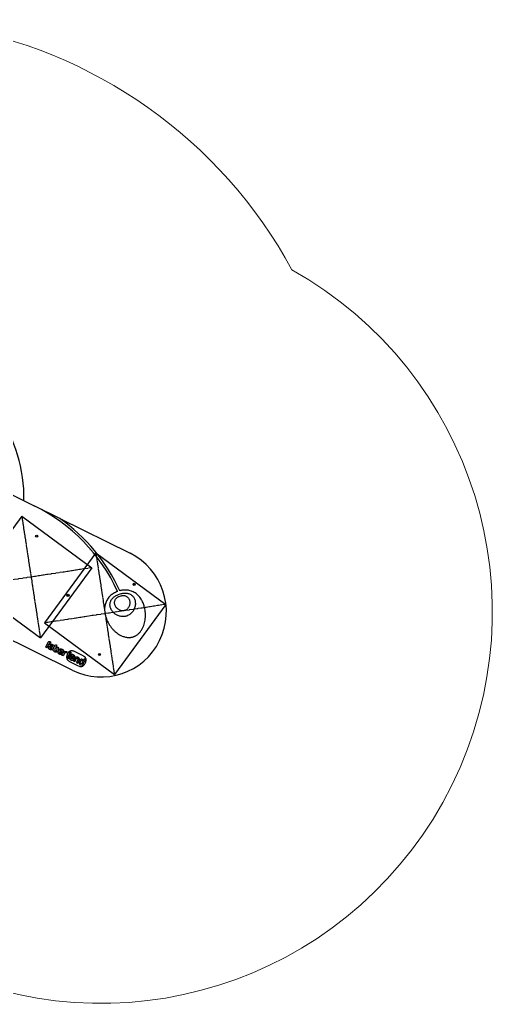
# Model space of a CAD drawing. Header units: millimetres. Extents: x -280 to 300, y -186 to 266.
# Drawn here: x 82.3 to 299.9, y -186.5 to 265.7 of the extents above; entities that cross this region are included whole.
import ezdxf

# ---------------------------------------------------------------- set-up
doc = ezdxf.new("R2010")
doc.units = ezdxf.units.MM
doc.header["$PDSIZE"] = -1
doc.linetypes.add('SLD-Center', pattern=[1.905, 1.524, -0.127, 0.127, -0.127])
doc.linetypes.add('SLD-Solid', pattern=[0])

msp = doc.modelspace()

# ---------------------------------------------------------------- linework, layer by layer
at = {"color": 7, "linetype": 'SLD-Solid', "lineweight": 25}
for p, q in [((61.44, 55.88), (89.29, 42.12)), ((100.81, 36.43), (89.29, 42.12)), ((100.81, 36.43), (133.16, 20.43)), ((106.58, -33.36), (34.86, 2.09)), ((127.44, 2.89), (127.32, 2.85)), ((127.88, 1.51), (128.64, 1.76)), ((128.18, 0.61), (128.94, 0.86)), ((135.06, -17.83), (135.06, -17.83)), ((94.34, -22.81), (95.48, -20.52)), ((95.74, -21.41), (94.91, -23.09)), ((95.83, -21.45), (95.74, -21.41)), ((96.02, -20.85), (95.95, -21)), ((95.95, -21), (96.3, -21.18)), ((96.3, -21.18), (96.24, -21.3)), ((96.83, -21.98), (96.27, -21.7)), ((96.46, -20.86), (96.31, -20.78)), ((96.69, -20.4), (96.46, -20.86)), ((97.95, -23.39), (98.9, -21.47)), ((98.9, -21.47), (99.18, -21.61)), ((99.32, -22.03), (98.99, -22.7)), ((94.91, -23.09), (94.34, -22.81)), ((96.9, -22.82), (96.69, -22.76)), ((97.18, -23.08), (97.28, -22.87)), ((98.09, -22.61), (97.71, -23.37)), ((100.05, -24.91), (100.43, -24.14)), ((100.96, -24.44), (100.86, -24.65)), ((101.23, -24.7), (101.45, -24.75)), ((101.31, -25.54), (101.87, -25.81)), ((101.81, -26.5), (102.35, -25.42)), ((102.4, -26.79), (101.81, -26.5)), ((102.96, -25.64), (102.4, -26.79)), ((103.87, -25.49), (103.68, -25.39)), ((104.16, -24.89), (103.87, -25.49)), ((104.08, -24.85), (104.16, -24.89)), ((104.39, -25.85), (104.22, -26.18)), ((105.66, -24.94), (104.29, -27.71)), ((104.85, -27.98), (106.06, -25.52)), ((105.9, -26.48), (106.46, -26.76)), ((111.54, -26.74), (107.56, -24.78)), ((104.29, -27.71), (104.85, -27.98)), ((105.3, -29.35), (108.96, -31.16)), ((106.32, -27.55), (106.54, -27.6)), ((106.91, -27.65), (106.81, -27.86)), ((107.18, -29.12), (107.73, -29.4)), ((107.34, -28.15), (107.72, -27.39)), ((107.73, -29.4), (108.43, -27.99)), ((109.17, -28.36), (108.59, -29.55)), ((108.69, -29.88), (109.03, -30.05)), ((109.03, -30.05), (109.64, -28.8)), ((112.11, -28.11), (111.65, -29.04)), ((111.73, -30.25), (112.5, -28.71)), ((112.39, -28.25), (112.11, -28.11)), ((112.45, -30.24), (112.62, -29.92))]:
    msp.add_line(p, q, dxfattribs=at)
at = {"color": 7, "linetype": 'SLD-Solid'}
for p, q in [((83.32, 37.45), (59.64, 5.21)), ((83.32, 37.45), (115.56, 13.77)), ((117.39, 20.61), (93.71, -11.63)), ((117.39, 20.61), (149.62, -3.07)), ((115.56, 13.77), (91.88, -18.47)), ((59.64, 5.21), (91.88, -18.47)), ((149.62, -3.07), (125.94, -35.31)), ((93.71, -11.63), (125.94, -35.31))]:
    msp.add_line(p, q, dxfattribs=at)
at = {"color": 7, "linetype": 'SLD-Center'}
for p, q in [((83.32, 37.45), (91.88, -18.47)), ((117.39, 20.61), (125.94, -35.31)), ((115.56, 13.77), (59.64, 5.21)), ((149.62, -3.07), (93.71, -11.63))]:
    msp.add_line(p, q, dxfattribs=at)
at = {"color": 7, "linetype": 'SLD-Solid', "lineweight": 25}
for centre, radius in [((90.19, 28.28), 0.5), ((90.19, 28.28), 0.1), ((135.02, 6.13), 0.5), ((135.02, 6.13), 0.1), ((104.63, 1.07), 0.5), ((104.63, 1.07), 0.1), ((119.07, -26.14), 0.5), ((119.07, -26.14), 0.1)]:
    msp.add_circle(centre, radius, dxfattribs=at)
at = {"color": 7, "linetype": 'SLD-Solid', "lineweight": 18}
for centre, radius, start, end in [((14.33, 45.7), 220, 28.4994, 133.4199), ((119.87, -6.46), 180, 246.5928, 60.8072)]:
    msp.add_arc(centre, radius, start, end, dxfattribs=at)
at = {"color": 7, "linetype": 'SLD-Solid', "lineweight": 25}
for centre, radius, start, end in [((14.33, 45.7), 70, 359.0769, 137.5392), ((52.98, -31.36), 81.96, 24.702, 63.7), ((52.98, -31.36), 82.96, 24.6143, 54.7947), ((119.87, -6.46), 30, 243.7, 63.7), ((119.87, -6.46), 27, 246.1662, 248.5105)]:
    msp.add_arc(centre, radius, start, end, dxfattribs=at)
for points, knots in [([(102.35, 35.49), (102.35, 35.49), (102.11, 35.65), (101.66, 35.92), (101.15, 36.22), (100.89, 36.38), (100.83, 36.41), (100.81, 36.42), (100.81, 36.43), (100.81, 36.43), (100.81, 36.43)], [0, 0, 0, 0, 0.00101, 0.476751, 0.865215, 0.962709, 0.987298, 0.993855, 0.997261, 1, 1, 1, 1]), ([(127.32, 2.85), (127, 2.72), (126.37, 2.47), (125.5, 1.98), (124.72, 1.44), (124.02, 0.85), (123.37, 0.17), (122.8, -0.6), (122.31, -1.45), (121.92, -2.35), (121.65, -3.29), (121.48, -4.25), (121.43, -5.07), (121.44, -5.92), (121.52, -6.8), (121.69, -7.71), (121.88, -8.5), (122.02, -8.93), (122.09, -9.15)], [0, 0, 0, 0, 0.069895, 0.139774, 0.202278, 0.264932, 0.327399, 0.394023, 0.460887, 0.527507, 0.593932, 0.660586, 0.727065, 0.762836, 0.834749, 0.906682, 0.95334, 1, 1, 1, 1]), ([(124.15, -4.65), (124.09, -4.44), (123.97, -4.02), (123.9, -3.37), (123.92, -2.76), (124.03, -2.16), (124.23, -1.6), (124.51, -1.06), (124.87, -0.54), (125.32, -0.05), (125.86, 0.42), (126.48, 0.84), (127.15, 1.21), (127.63, 1.41), (127.88, 1.51)], [0, 0, 0, 0, 0.084236, 0.163743, 0.240007, 0.314444, 0.388335, 0.462762, 0.538587, 0.624353, 0.713147, 0.805289, 0.90091, 1, 1, 1, 1]), ([(126.18, -3.29), (126.12, -3.09), (126.02, -2.72), (125.99, -2.16), (126.06, -1.63), (126.23, -1.14), (126.48, -0.69), (126.81, -0.29), (127.21, 0.06), (127.67, 0.37), (128.01, 0.53), (128.18, 0.61)], [0, 0, 0, 0, 0.1229872, 0.2368204, 0.3448462, 0.4501834, 0.5554892, 0.6608814, 0.7695921, 0.8824794, 1, 1, 1, 1]), ([(127.27, 2.96), (127.26, 2.97), (127.25, 2.97), (127.23, 2.98), (127.23, 2.98)], [0, 0, 0, 0, 0.982539, 1, 1, 1, 1]), ([(127.32, 2.85), (127.31, 2.85), (127.31, 2.86), (127.31, 2.88), (127.3, 2.9), (127.29, 2.93), (127.28, 2.96), (127.27, 2.98), (127.26, 2.99)], [0, 0, 0, 0, 0.198606, 0.430997, 0.560466, 0.69846, 0.844967, 1, 1, 1, 1]), ([(127.44, 2.89), (127.44, 2.89), (127.43, 2.89), (127.41, 2.9), (127.37, 2.92), (127.32, 2.94), (127.28, 2.96), (127.27, 2.96)], [0, 0, 0, 0, 0.15393, 0.307018, 0.531025, 0.858892, 1, 1, 1, 1]), ([(139.46, -3.35), (139.35, -3.04), (139.12, -2.41), (138.7, -1.5), (138.2, -0.63), (137.64, 0.19), (137, 0.93), (136.28, 1.6), (135.5, 2.19), (134.65, 2.67), (133.75, 3.06), (132.83, 3.32), (131.91, 3.48), (130.99, 3.54), (130.28, 3.51), (129.64, 3.44), (129.08, 3.36), (128.63, 3.25), (128.4, 3.19)], [0, 0, 0, 0, 0.069906, 0.140048, 0.210099, 0.27988, 0.347892, 0.416083, 0.484038, 0.552193, 0.620598, 0.688757, 0.752686, 0.816806, 0.880773, 0.90272, 0.951358, 1, 1, 1, 1]), ([(128.48, 3.37), (128.48, 3.37), (128.48, 3.35), (128.46, 3.31), (128.43, 3.26), (128.41, 3.22), (128.4, 3.2), (128.4, 3.2), (128.4, 3.19)], [0, 0, 0, 0, 0.002884, 0.222334, 0.485922, 0.691147, 0.845282, 1, 1, 1, 1]), ([(128.64, 1.76), (128.91, 1.83), (129.45, 1.97), (130.25, 2.07), (131.03, 2.1), (131.78, 2.03), (132.49, 1.87), (133.14, 1.62), (133.73, 1.28), (134.24, 0.86), (134.68, 0.35), (135.06, -0.25), (135.23, -0.7), (135.32, -0.93)], [0, 0, 0, 0, 0.1049828, 0.2060641, 0.3032443, 0.39671, 0.4869008, 0.5745838, 0.6560055, 0.7375364, 0.8207943, 0.9076266, 1, 1, 1, 1]), ([(128.94, 0.86), (129.13, 0.9), (129.5, 0.98), (130.06, 1.01), (130.6, 0.96), (131.11, 0.83), (131.58, 0.62), (132, 0.32), (132.36, -0.05), (132.67, -0.52), (132.81, -0.87), (132.88, -1.05)], [0, 0, 0, 0, 0.119601, 0.234411, 0.34492, 0.452055, 0.557289, 0.660828, 0.767111, 0.879109, 1, 1, 1, 1]), ([(130.76, -5.87), (130.59, -5.92), (130.24, -6.01), (129.71, -6.04), (129.18, -5.98), (128.67, -5.84), (128.18, -5.62), (127.68, -5.32), (127.21, -4.93), (126.78, -4.45), (126.42, -3.9), (126.26, -3.49), (126.18, -3.29)], [0, 0, 0, 0, 0.092664, 0.183773, 0.274624, 0.36601, 0.458302, 0.55157, 0.662541, 0.774375, 0.886833, 1, 1, 1, 1]), ([(132.88, -1.05), (132.94, -1.27), (133.06, -1.7), (133.09, -2.36), (133.04, -3.02), (132.87, -3.66), (132.64, -4.22), (132.35, -4.69), (132.03, -5.07), (131.65, -5.41), (131.23, -5.69), (130.92, -5.81), (130.76, -5.87)], [0, 0, 0, 0, 0.115212, 0.2296919, 0.3435184, 0.4564372, 0.5681108, 0.654906, 0.7409414, 0.8265898, 0.9125686, 1, 1, 1, 1]), ([(135.32, -0.93), (135.39, -1.2), (135.55, -1.75), (135.62, -2.6), (135.57, -3.45), (135.4, -4.29), (135.12, -5.1), (134.75, -5.85), (134.28, -6.54), (133.73, -7.14), (133.1, -7.67), (132.4, -8.11), (131.87, -8.31), (131.61, -8.42)], [0, 0, 0, 0, 0.092007, 0.18385, 0.275926, 0.368359, 0.461116, 0.554102, 0.641954, 0.730054, 0.818681, 0.908377, 1, 1, 1, 1]), ([(135.06, -17.83), (135.21, -17.76), (135.51, -17.63), (135.96, -17.38), (136.43, -17.08), (136.89, -16.71), (137.33, -16.3), (137.77, -15.82), (138.19, -15.28), (138.59, -14.67), (138.94, -14.02), (139.32, -13.19), (139.69, -12.17), (139.99, -10.94), (140.18, -9.67), (140.24, -8.58), (140.23, -7.5), (140.15, -6.41), (139.97, -5.25), (139.73, -4.23), (139.55, -3.64), (139.46, -3.35)], [0, 0, 0, 0, 0.029517, 0.059206, 0.094833, 0.130464, 0.167114, 0.20377, 0.24768, 0.291598, 0.33661, 0.381627, 0.45752, 0.533439, 0.612291, 0.691155, 0.730627, 0.809625, 0.889201, 0.944498, 1, 1, 1, 1]), ([(131.61, -8.42), (131.36, -8.49), (130.88, -8.63), (130.12, -8.71), (129.37, -8.69), (128.64, -8.58), (127.93, -8.38), (127.25, -8.1), (126.58, -7.73), (125.95, -7.27), (125.36, -6.71), (124.86, -6.09), (124.44, -5.4), (124.25, -4.9), (124.15, -4.65)], [0, 0, 0, 0, 0.083391, 0.165114, 0.245849, 0.326052, 0.405991, 0.485779, 0.565427, 0.65281, 0.739891, 0.826659, 0.913245, 1, 1, 1, 1]), ([(122.09, -9.15), (122.23, -9.54), (122.52, -10.33), (123.07, -11.47), (123.72, -12.58), (124.46, -13.63), (125.28, -14.6), (126.08, -15.4), (126.84, -16.04), (127.54, -16.56), (128.23, -17), (128.91, -17.37), (129.57, -17.67), (130.26, -17.92), (130.93, -18.11), (131.56, -18.22), (132.15, -18.29), (132.75, -18.3), (133.25, -18.27), (133.74, -18.21), (134.23, -18.11), (134.7, -17.97), (134.97, -17.86), (135.06, -17.83)], [0, 0, 0, 0, 0.072685, 0.145374, 0.220157, 0.294938, 0.367549, 0.44015, 0.490288, 0.540478, 0.590597, 0.632468, 0.674333, 0.717164, 0.759986, 0.793977, 0.827964, 0.862874, 0.89778, 0.914956, 0.949335, 0.984015, 1, 1, 1, 1]), ([(135.25, -17.91), (135.25, -17.91), (135.23, -17.9), (135.18, -17.88), (135.12, -17.86), (135.08, -17.84), (135.06, -17.83), (135.06, -17.83), (135.06, -17.83)], [0, 0, 0, 0, 0.002742, 0.246155, 0.517316, 0.71543, 0.857391, 1, 1, 1, 1]), ([(135.25, -17.91), (135.25, -17.91), (135.23, -17.9), (135.18, -17.88), (135.12, -17.86), (135.08, -17.84), (135.06, -17.83), (135.06, -17.83), (135.06, -17.83)], [0, 0, 0, 0, 0.00276, 0.242851, 0.514633, 0.714048, 0.85671, 1, 1, 1, 1]), ([(95.48, -20.52), (95.51, -20.47), (95.56, -20.37), (95.68, -20.23), (95.79, -20.18), (95.86, -20.14)], [0, 0, 0, 0, 0.320784, 0.602816, 1, 1, 1, 1]), ([(95.72, -22.67), (95.75, -22.61), (95.82, -22.5), (95.96, -22.34), (96.1, -22.3), (96.17, -22.27)], [0, 0, 0, 0, 0.324385, 0.604722, 1, 1, 1, 1]), ([(96.06, -21.47), (96.01, -21.48), (95.93, -21.49), (95.86, -21.46), (95.83, -21.45)], [0, 0, 0, 0, 0.566567, 1, 1, 1, 1]), ([(95.86, -20.14), (95.9, -20.14), (96, -20.12), (96.19, -20.15), (96.33, -20.21), (96.42, -20.25)], [0, 0, 0, 0, 0.230444, 0.492753, 1, 1, 1, 1]), ([(96.13, -20.74), (96.12, -20.74), (96.09, -20.75), (96.05, -20.79), (96.03, -20.82), (96.02, -20.85)], [0, 0, 0, 0, 0.217121, 0.474075, 1, 1, 1, 1]), ([(96.24, -21.3), (96.22, -21.34), (96.17, -21.42), (96.09, -21.45), (96.06, -21.47)], [0, 0, 0, 0, 0.56975, 1, 1, 1, 1]), ([(96.31, -20.78), (96.27, -20.77), (96.22, -20.74), (96.15, -20.74), (96.13, -20.74)], [0, 0, 0, 0, 0.642993, 1, 1, 1, 1]), ([(96.17, -22.27), (96.29, -22.26), (96.5, -22.24), (96.7, -22.3), (96.8, -22.33)], [0, 0, 0, 0, 0.528973, 1, 1, 1, 1]), ([(96.27, -21.7), (96.34, -21.62), (96.46, -21.48), (96.64, -21.42), (96.72, -21.39)], [0, 0, 0, 0, 0.558052, 1, 1, 1, 1]), ([(96.42, -20.25), (96.45, -20.26), (96.49, -20.28), (96.54, -20.31), (96.55, -20.32)], [0, 0, 0, 0, 0.619973, 1, 1, 1, 1]), ([(96.55, -20.32), (96.58, -20.33), (96.63, -20.36), (96.67, -20.39), (96.69, -20.4)], [0, 0, 0, 0, 0.630823, 1, 1, 1, 1]), ([(96.72, -21.39), (96.78, -21.38), (96.91, -21.36), (97.16, -21.39), (97.34, -21.47), (97.45, -21.52)], [0, 0, 0, 0, 0.24736, 0.514192, 1, 1, 1, 1]), ([(96.8, -22.33), (96.81, -22.33), (96.85, -22.35), (96.88, -22.36), (96.9, -22.36)], [0, 0, 0, 0, 0.515318, 1, 1, 1, 1]), ([(97.03, -21.92), (96.99, -21.92), (96.92, -21.92), (96.86, -21.96), (96.83, -21.98)], [0, 0, 0, 0, 0.552736, 1, 1, 1, 1]), ([(96.9, -22.36), (96.93, -22.37), (96.98, -22.38), (97.02, -22.4), (97.05, -22.41)], [0, 0, 0, 0, 0.5313179, 1, 1, 1, 1]), ([(97.25, -21.99), (97.21, -21.97), (97.14, -21.94), (97.06, -21.92), (97.03, -21.92)], [0, 0, 0, 0, 0.58205, 1, 1, 1, 1]), ([(97.05, -22.41), (97.1, -22.43), (97.21, -22.46), (97.33, -22.47), (97.41, -22.46), (97.46, -22.44), (97.5, -22.41), (97.51, -22.38), (97.52, -22.37)], [0, 0, 0, 0, 0.354822, 0.623427, 0.730788, 0.825064, 0.912299, 1, 1, 1, 1]), ([(97.47, -22.14), (97.43, -22.11), (97.36, -22.05), (97.28, -22.01), (97.25, -21.99)], [0, 0, 0, 0, 0.587113, 1, 1, 1, 1]), ([(97.45, -21.52), (97.53, -21.56), (97.68, -21.64), (97.91, -21.79), (98.02, -21.94), (98.08, -22.02)], [0, 0, 0, 0, 0.335044, 0.623881, 1, 1, 1, 1]), ([(97.52, -22.37), (97.53, -22.35), (97.55, -22.31), (97.54, -22.24), (97.51, -22.19), (97.49, -22.16), (97.47, -22.14)], [0, 0, 0, 0, 0.285211, 0.543683, 0.757098, 1, 1, 1, 1]), ([(98.08, -22.02), (98.1, -22.07), (98.15, -22.18), (98.17, -22.39), (98.12, -22.52), (98.09, -22.61)], [0, 0, 0, 0, 0.285291, 0.555121, 1, 1, 1, 1]), ([(98.99, -22.7), (99.06, -22.67), (99.18, -22.6), (99.32, -22.58), (99.39, -22.58)], [0, 0, 0, 0, 0.546539, 1, 1, 1, 1]), ([(99.18, -21.61), (99.22, -21.63), (99.29, -21.68), (99.33, -21.76), (99.34, -21.79)], [0, 0, 0, 0, 0.55574, 1, 1, 1, 1]), ([(99.34, -21.79), (99.35, -21.84), (99.37, -21.92), (99.34, -22), (99.32, -22.03)], [0, 0, 0, 0, 0.558958, 1, 1, 1, 1]), ([(99.39, -22.58), (99.46, -22.58), (99.61, -22.59), (99.74, -22.65), (99.8, -22.67)], [0, 0, 0, 0, 0.529041, 1, 1, 1, 1]), ([(95.68, -23.32), (95.66, -23.27), (95.61, -23.16), (95.61, -22.93), (95.68, -22.77), (95.72, -22.67)], [0, 0, 0, 0, 0.252679, 0.515726, 1, 1, 1, 1]), ([(96.12, -23.75), (96.02, -23.68), (95.84, -23.58), (95.73, -23.4), (95.68, -23.32)], [0, 0, 0, 0, 0.568476, 1, 1, 1, 1]), ([(96.48, -23.9), (96.41, -23.87), (96.29, -23.82), (96.17, -23.77), (96.12, -23.75)], [0, 0, 0, 0, 0.593368, 1, 1, 1, 1]), ([(96.27, -22.92), (96.25, -22.97), (96.22, -23.04), (96.24, -23.13), (96.25, -23.16)], [0, 0, 0, 0, 0.580623, 1, 1, 1, 1]), ([(96.25, -23.16), (96.26, -23.18), (96.28, -23.22), (96.34, -23.28), (96.4, -23.31), (96.43, -23.33)], [0, 0, 0, 0, 0.247062, 0.513566, 1, 1, 1, 1]), ([(96.42, -22.77), (96.39, -22.79), (96.33, -22.83), (96.29, -22.9), (96.27, -22.92)], [0, 0, 0, 0, 0.581102, 1, 1, 1, 1]), ([(96.69, -22.76), (96.64, -22.76), (96.54, -22.74), (96.46, -22.76), (96.42, -22.77)], [0, 0, 0, 0, 0.622512, 1, 1, 1, 1]), ([(96.43, -23.33), (96.51, -23.37), (96.66, -23.43), (96.8, -23.39), (96.86, -23.38)], [0, 0, 0, 0, 0.586446, 1, 1, 1, 1]), ([(96.91, -23.97), (96.83, -23.96), (96.68, -23.96), (96.54, -23.91), (96.48, -23.9)], [0, 0, 0, 0, 0.560051, 1, 1, 1, 1]), ([(96.86, -23.38), (96.94, -23.34), (97.07, -23.27), (97.15, -23.14), (97.18, -23.08)], [0, 0, 0, 0, 0.52797, 1, 1, 1, 1]), ([(97.28, -22.87), (97.22, -22.87), (97.09, -22.86), (96.97, -22.83), (96.9, -22.82)], [0, 0, 0, 0, 0.499589, 1, 1, 1, 1]), ([(97.33, -23.84), (97.25, -23.88), (97.12, -23.95), (96.97, -23.96), (96.91, -23.97)], [0, 0, 0, 0, 0.582671, 1, 1, 1, 1]), ([(97.71, -23.37), (97.65, -23.48), (97.55, -23.66), (97.39, -23.79), (97.33, -23.84)], [0, 0, 0, 0, 0.610915, 1, 1, 1, 1]), ([(97.89, -24.36), (97.86, -24.28), (97.78, -24.13), (97.78, -23.87), (97.84, -23.62), (97.91, -23.47), (97.95, -23.39)], [0, 0, 0, 0, 0.242366, 0.500806, 0.732875, 1, 1, 1, 1]), ([(98.53, -24.94), (98.46, -24.9), (98.32, -24.82), (98.09, -24.63), (97.97, -24.46), (97.89, -24.36)], [0, 0, 0, 0, 0.282204, 0.559315, 1, 1, 1, 1]), ([(98.96, -23.09), (98.9, -23.13), (98.79, -23.2), (98.66, -23.38), (98.55, -23.6), (98.45, -23.83), (98.46, -24), (98.46, -24.08)], [0, 0, 0, 0, 0.1620881, 0.3448794, 0.5645729, 0.8112672, 1, 1, 1, 1]), ([(98.46, -24.08), (98.47, -24.13), (98.5, -24.24), (98.62, -24.37), (98.78, -24.46), (98.98, -24.5), (99.11, -24.45), (99.17, -24.43)], [0, 0, 0, 0, 0.184659, 0.364064, 0.562073, 0.782665, 1, 1, 1, 1]), ([(98.99, -25.07), (98.9, -25.06), (98.74, -25.03), (98.6, -24.96), (98.53, -24.94)], [0, 0, 0, 0, 0.56873, 1, 1, 1, 1]), ([(99.65, -23.45), (99.64, -23.39), (99.61, -23.28), (99.5, -23.15), (99.34, -23.07), (99.14, -23.02), (99.02, -23.07), (98.96, -23.09)], [0, 0, 0, 0, 0.186483, 0.364636, 0.560985, 0.784099, 1, 1, 1, 1]), ([(99.44, -25.01), (99.36, -25.04), (99.21, -25.09), (99.06, -25.08), (98.99, -25.07)], [0, 0, 0, 0, 0.545363, 1, 1, 1, 1]), ([(99.17, -24.43), (99.22, -24.39), (99.34, -24.31), (99.47, -24.13), (99.58, -23.91), (99.67, -23.68), (99.66, -23.52), (99.65, -23.45)], [0, 0, 0, 0, 0.167076, 0.36414, 0.588546, 0.811183, 1, 1, 1, 1]), ([(100.11, -24.29), (100.06, -24.38), (99.97, -24.55), (99.75, -24.81), (99.56, -24.94), (99.44, -25.01)], [0, 0, 0, 0, 0.308442, 0.590115, 1, 1, 1, 1]), ([(99.8, -22.67), (99.86, -22.71), (100, -22.79), (100.14, -22.95), (100.23, -23.13), (100.26, -23.25), (100.28, -23.32)], [0, 0, 0, 0, 0.281023, 0.550633, 0.767949, 1, 1, 1, 1]), ([(100.06, -25.49), (100.04, -25.44), (99.99, -25.34), (99.97, -25.13), (100.02, -24.99), (100.05, -24.91)], [0, 0, 0, 0, 0.285234, 0.55505, 1, 1, 1, 1]), ([(100.69, -26), (100.61, -25.96), (100.46, -25.88), (100.23, -25.72), (100.12, -25.58), (100.06, -25.49)], [0, 0, 0, 0, 0.335032, 0.623851, 1, 1, 1, 1]), ([(100.28, -23.32), (100.29, -23.4), (100.31, -23.58), (100.27, -23.91), (100.17, -24.14), (100.11, -24.29)], [0, 0, 0, 0, 0.25853, 0.528756, 1, 1, 1, 1]), ([(100.43, -24.14), (100.49, -24.03), (100.58, -23.85), (100.75, -23.73), (100.81, -23.68)], [0, 0, 0, 0, 0.610803, 1, 1, 1, 1]), ([(100.62, -25.14), (100.61, -25.17), (100.59, -25.21), (100.6, -25.27), (100.63, -25.33), (100.65, -25.36), (100.67, -25.37)], [0, 0, 0, 0, 0.285541, 0.544009, 0.757322, 1, 1, 1, 1]), ([(101.09, -25.11), (101.04, -25.09), (100.93, -25.06), (100.81, -25.05), (100.73, -25.06), (100.68, -25.08), (100.64, -25.1), (100.63, -25.13), (100.62, -25.14)], [0, 0, 0, 0, 0.354994, 0.6235856, 0.7309046, 0.8251162, 0.9123108, 1, 1, 1, 1]), ([(100.67, -25.37), (100.71, -25.41), (100.78, -25.46), (100.86, -25.51), (100.89, -25.53)], [0, 0, 0, 0, 0.587012, 1, 1, 1, 1]), ([(101.42, -26.12), (101.36, -26.13), (101.23, -26.16), (100.98, -26.12), (100.8, -26.05), (100.69, -26)], [0, 0, 0, 0, 0.247105, 0.513966, 1, 1, 1, 1]), ([(100.81, -23.68), (100.89, -23.64), (101.02, -23.57), (101.17, -23.55), (101.23, -23.55)], [0, 0, 0, 0, 0.582423, 1, 1, 1, 1]), ([(100.86, -24.65), (100.92, -24.65), (101.05, -24.66), (101.17, -24.68), (101.23, -24.7)], [0, 0, 0, 0, 0.4998, 1, 1, 1, 1]), ([(100.89, -25.53), (100.93, -25.55), (101, -25.58), (101.08, -25.59), (101.11, -25.6)], [0, 0, 0, 0, 0.582401, 1, 1, 1, 1]), ([(101.27, -24.13), (101.2, -24.17), (101.07, -24.24), (100.99, -24.37), (100.96, -24.44)], [0, 0, 0, 0, 0.527969, 1, 1, 1, 1]), ([(101.24, -25.15), (101.21, -25.15), (101.16, -25.13), (101.12, -25.12), (101.09, -25.11)], [0, 0, 0, 0, 0.5307385, 1, 1, 1, 1]), ([(101.11, -25.6), (101.15, -25.6), (101.22, -25.6), (101.28, -25.55), (101.31, -25.54)], [0, 0, 0, 0, 0.552912, 1, 1, 1, 1]), ([(101.23, -23.55), (101.31, -23.55), (101.46, -23.56), (101.6, -23.6), (101.66, -23.62)], [0, 0, 0, 0, 0.560224, 1, 1, 1, 1]), ([(101.34, -25.19), (101.33, -25.18), (101.29, -25.17), (101.26, -25.16), (101.24, -25.15)], [0, 0, 0, 0, 0.515181, 1, 1, 1, 1]), ([(101.71, -24.18), (101.63, -24.15), (101.48, -24.09), (101.34, -24.12), (101.27, -24.13)], [0, 0, 0, 0, 0.586533, 1, 1, 1, 1]), ([(101.96, -25.25), (101.85, -25.25), (101.64, -25.27), (101.44, -25.22), (101.34, -25.19)], [0, 0, 0, 0, 0.529224, 1, 1, 1, 1]), ([(101.87, -25.81), (101.8, -25.89), (101.68, -26.04), (101.5, -26.1), (101.42, -26.12)], [0, 0, 0, 0, 0.5579176, 1, 1, 1, 1]), ([(101.45, -24.75), (101.5, -24.76), (101.59, -24.78), (101.68, -24.76), (101.72, -24.75)], [0, 0, 0, 0, 0.621817, 1, 1, 1, 1]), ([(101.66, -23.62), (101.73, -23.65), (101.85, -23.69), (101.97, -23.75), (102.01, -23.77)], [0, 0, 0, 0, 0.593508, 1, 1, 1, 1]), ([(101.89, -24.36), (101.88, -24.34), (101.86, -24.3), (101.8, -24.23), (101.74, -24.2), (101.71, -24.18)], [0, 0, 0, 0, 0.247352, 0.513803, 1, 1, 1, 1]), ([(101.72, -24.75), (101.75, -24.72), (101.81, -24.68), (101.85, -24.62), (101.87, -24.59)], [0, 0, 0, 0, 0.580803, 1, 1, 1, 1]), ([(101.87, -24.59), (101.89, -24.55), (101.92, -24.47), (101.9, -24.39), (101.89, -24.36)], [0, 0, 0, 0, 0.580689, 1, 1, 1, 1]), ([(102.42, -24.84), (102.38, -24.9), (102.32, -25.01), (102.18, -25.17), (102.04, -25.22), (101.96, -25.25)], [0, 0, 0, 0, 0.324481, 0.604898, 1, 1, 1, 1]), ([(102.01, -23.77), (102.12, -23.83), (102.3, -23.94), (102.41, -24.12), (102.46, -24.19)], [0, 0, 0, 0, 0.568651, 1, 1, 1, 1]), ([(102.35, -25.42), (102.4, -25.31), (102.5, -25.13), (102.65, -24.98), (102.71, -24.92)], [0, 0, 0, 0, 0.59743, 1, 1, 1, 1]), ([(102.46, -24.19), (102.48, -24.25), (102.53, -24.35), (102.53, -24.59), (102.46, -24.74), (102.42, -24.84)], [0, 0, 0, 0, 0.252613, 0.515667, 1, 1, 1, 1]), ([(102.71, -24.92), (102.79, -24.86), (102.92, -24.76), (103.08, -24.72), (103.15, -24.7)], [0, 0, 0, 0, 0.574677, 1, 1, 1, 1]), ([(103.26, -25.33), (103.23, -25.35), (103.16, -25.38), (103.05, -25.48), (103, -25.58), (102.96, -25.64)], [0, 0, 0, 0, 0.239587, 0.503319, 1, 1, 1, 1]), ([(103.15, -24.7), (103.24, -24.68), (103.39, -24.66), (103.54, -24.68), (103.61, -24.7)], [0, 0, 0, 0, 0.548244, 1, 1, 1, 1]), ([(103.68, -25.39), (103.6, -25.36), (103.46, -25.3), (103.32, -25.32), (103.26, -25.33)], [0, 0, 0, 0, 0.609551, 1, 1, 1, 1]), ([(103.61, -24.7), (103.7, -24.72), (103.86, -24.75), (104.01, -24.82), (104.08, -24.85)], [0, 0, 0, 0, 0.557224, 1, 1, 1, 1]), ([(104.22, -26.18), (104.21, -26.2), (104.18, -26.27), (104.13, -26.41), (104.05, -26.66), (103.98, -26.99), (103.96, -27.36), (103.98, -27.73), (104.07, -28.08), (104.23, -28.43), (104.49, -28.78), (104.84, -29.1), (105.14, -29.26), (105.3, -29.35)], [0, 0, 0, 0, 0.017707, 0.06153, 0.125929, 0.221389, 0.33154, 0.421956, 0.517597, 0.619517, 0.730614, 0.855509, 1, 1, 1, 1]), ([(107.56, -24.78), (107.37, -24.69), (107.02, -24.53), (106.47, -24.42), (105.97, -24.43), (105.54, -24.57), (105.18, -24.79), (104.88, -25.07), (104.61, -25.43), (104.46, -25.7), (104.39, -25.85)], [0, 0, 0, 0, 0.1611415, 0.30238, 0.4299363, 0.5521419, 0.6506488, 0.7559229, 0.8714808, 1, 1, 1, 1]), ([(105.8, -27.05), (105.75, -27.06), (105.65, -27.09), (105.48, -27.23), (105.4, -27.36), (105.35, -27.45)], [0, 0, 0, 0, 0.250049, 0.512701, 1, 1, 1, 1]), ([(105.97, -25.1), (105.9, -25.07), (105.8, -25.02), (105.69, -24.96), (105.66, -24.94)], [0, 0, 0, 0, 0.653125, 1, 1, 1, 1]), ([(106.43, -27.11), (106.31, -27.07), (106.1, -27.02), (105.89, -27.04), (105.8, -27.05)], [0, 0, 0, 0, 0.5890847, 1, 1, 1, 1]), ([(106.35, -26.17), (106.25, -26.21), (106.07, -26.27), (105.95, -26.42), (105.9, -26.48)], [0, 0, 0, 0, 0.557633, 1, 1, 1, 1]), ([(106.06, -25.52), (106.08, -25.5), (106.1, -25.43), (106.12, -25.34), (106.11, -25.26), (106.09, -25.2), (106.04, -25.14), (106, -25.12), (105.97, -25.1)], [0, 0, 0, 0, 0.191667, 0.432159, 0.558227, 0.688534, 0.831176, 1, 1, 1, 1]), ([(107.09, -26.3), (107.01, -26.26), (106.87, -26.2), (106.62, -26.14), (106.45, -26.16), (106.35, -26.17)], [0, 0, 0, 0, 0.320873, 0.604681, 1, 1, 1, 1]), ([(106.53, -27.14), (106.51, -27.14), (106.47, -27.13), (106.44, -27.11), (106.43, -27.11)], [0, 0, 0, 0, 0.603949, 1, 1, 1, 1]), ([(106.46, -26.76), (106.5, -26.74), (106.55, -26.7), (106.63, -26.7), (106.66, -26.7)], [0, 0, 0, 0, 0.561962, 1, 1, 1, 1]), ([(106.66, -26.7), (106.7, -26.71), (106.78, -26.72), (106.85, -26.75), (106.88, -26.77)], [0, 0, 0, 0, 0.537212, 1, 1, 1, 1]), ([(106.88, -26.77), (106.92, -26.79), (107, -26.84), (107.07, -26.9), (107.1, -26.93)], [0, 0, 0, 0, 0.532063, 1, 1, 1, 1]), ([(107.71, -26.8), (107.67, -26.75), (107.6, -26.64), (107.39, -26.46), (107.21, -26.36), (107.09, -26.3)], [0, 0, 0, 0, 0.230491, 0.495505, 1, 1, 1, 1]), ([(107.1, -26.93), (107.12, -26.94), (107.15, -26.98), (107.17, -27.04), (107.17, -27.1), (107.16, -27.13), (107.15, -27.15)], [0, 0, 0, 0, 0.302786, 0.565697, 0.771908, 1, 1, 1, 1]), ([(107.72, -27.39), (107.74, -27.34), (107.78, -27.23), (107.8, -27.02), (107.74, -26.89), (107.71, -26.8)], [0, 0, 0, 0, 0.290823, 0.561995, 1, 1, 1, 1]), ([(112.62, -29.92), (112.7, -29.73), (112.86, -29.37), (112.97, -28.83), (112.96, -28.33), (112.82, -27.9), (112.6, -27.54), (112.32, -27.24), (111.96, -26.97), (111.69, -26.82), (111.54, -26.74)], [0, 0, 0, 0, 0.161149, 0.302393, 0.429951, 0.552158, 0.650662, 0.755934, 0.871487, 1, 1, 1, 1]), ([(105.35, -27.45), (105.32, -27.52), (105.27, -27.64), (105.23, -27.87), (105.28, -28.02), (105.31, -28.1)], [0, 0, 0, 0, 0.322209, 0.601789, 1, 1, 1, 1]), ([(105.31, -28.1), (105.37, -28.2), (105.49, -28.38), (105.67, -28.48), (105.75, -28.53)], [0, 0, 0, 0, 0.548397, 1, 1, 1, 1]), ([(105.75, -28.53), (105.82, -28.55), (105.93, -28.61), (106.05, -28.65), (106.11, -28.68)], [0, 0, 0, 0, 0.526643, 1, 1, 1, 1]), ([(105.88, -27.94), (105.87, -27.9), (105.85, -27.81), (105.89, -27.74), (105.9, -27.7)], [0, 0, 0, 0, 0.534707, 1, 1, 1, 1]), ([(106.06, -28.12), (106.02, -28.09), (105.94, -28.05), (105.9, -27.97), (105.88, -27.94)], [0, 0, 0, 0, 0.604286, 1, 1, 1, 1]), ([(105.9, -27.7), (105.92, -27.67), (105.96, -27.61), (106.02, -27.57), (106.05, -27.55)], [0, 0, 0, 0, 0.536608, 1, 1, 1, 1]), ([(106.05, -27.55), (106.1, -27.54), (106.19, -27.52), (106.28, -27.54), (106.32, -27.55)], [0, 0, 0, 0, 0.495699, 1, 1, 1, 1]), ([(106.49, -28.16), (106.42, -28.18), (106.27, -28.2), (106.13, -28.14), (106.06, -28.12)], [0, 0, 0, 0, 0.528518, 1, 1, 1, 1]), ([(106.11, -28.68), (106.19, -28.7), (106.33, -28.74), (106.47, -28.75), (106.54, -28.75)], [0, 0, 0, 0, 0.558977, 1, 1, 1, 1]), ([(106.81, -27.86), (106.77, -27.94), (106.69, -28.07), (106.55, -28.14), (106.49, -28.16)], [0, 0, 0, 0, 0.587278, 1, 1, 1, 1]), ([(106.68, -27.19), (106.65, -27.18), (106.6, -27.16), (106.55, -27.15), (106.53, -27.14)], [0, 0, 0, 0, 0.589379, 1, 1, 1, 1]), ([(106.54, -27.6), (106.61, -27.62), (106.74, -27.64), (106.87, -27.65), (106.91, -27.65)], [0, 0, 0, 0, 0.62022, 1, 1, 1, 1]), ([(106.54, -28.75), (106.62, -28.74), (106.77, -28.72), (106.9, -28.65), (106.96, -28.62)], [0, 0, 0, 0, 0.535346, 1, 1, 1, 1]), ([(107.15, -27.15), (107.14, -27.17), (107.13, -27.19), (107.09, -27.22), (107.04, -27.24), (106.96, -27.25), (106.84, -27.24), (106.73, -27.21), (106.68, -27.19)], [0, 0, 0, 0, 0.087706, 0.174948, 0.269231, 0.376594, 0.645202, 1, 1, 1, 1]), ([(106.96, -28.62), (107.04, -28.55), (107.2, -28.42), (107.29, -28.24), (107.34, -28.15)], [0, 0, 0, 0, 0.506945, 1, 1, 1, 1]), ([(107.8, -27.87), (107.78, -27.9), (107.74, -27.98), (107.67, -28.14), (107.55, -28.38), (107.38, -28.71), (107.25, -28.97), (107.18, -29.12)], [0, 0, 0, 0, 0.071289, 0.195537, 0.372745, 0.649589, 1, 1, 1, 1]), ([(108.57, -27.26), (108.49, -27.27), (108.34, -27.28), (108.14, -27.4), (107.99, -27.55), (107.88, -27.71), (107.82, -27.82), (107.8, -27.87)], [0, 0, 0, 0, 0.233561, 0.444341, 0.643444, 0.851409, 1, 1, 1, 1]), ([(108.43, -27.99), (108.45, -27.96), (108.49, -27.89), (108.58, -27.81), (108.69, -27.78), (108.83, -27.79), (108.92, -27.83), (108.97, -27.85)], [0, 0, 0, 0, 0.198912, 0.370479, 0.533589, 0.743849, 1, 1, 1, 1]), ([(108.59, -29.55), (108.58, -29.58), (108.56, -29.63), (108.55, -29.7), (108.57, -29.78), (108.61, -29.84), (108.66, -29.87), (108.69, -29.88)], [0, 0, 0, 0, 0.222171, 0.410527, 0.578533, 0.775312, 1, 1, 1, 1]), ([(109.69, -27.84), (109.61, -27.74), (109.46, -27.56), (109.18, -27.37), (108.88, -27.28), (108.68, -27.27), (108.57, -27.26)], [0, 0, 0, 0, 0.292558, 0.548958, 0.758073, 1, 1, 1, 1]), ([(108.97, -27.85), (109, -27.87), (109.06, -27.9), (109.14, -27.97), (109.18, -28.04), (109.21, -28.11), (109.21, -28.2), (109.2, -28.28), (109.18, -28.34), (109.17, -28.36)], [0, 0, 0, 0, 0.185562, 0.33994, 0.472784, 0.591495, 0.700026, 0.88217, 1, 1, 1, 1]), ([(109.76, -29.11), (109.72, -29.2), (109.65, -29.38), (109.57, -29.69), (109.59, -29.92), (109.6, -30.05)], [0, 0, 0, 0, 0.308436, 0.590103, 1, 1, 1, 1]), ([(109.6, -30.05), (109.63, -30.13), (109.67, -30.28), (109.77, -30.39), (109.82, -30.44)], [0, 0, 0, 0, 0.545126, 1, 1, 1, 1]), ([(109.64, -28.8), (109.7, -28.71), (109.8, -28.53), (109.85, -28.25), (109.81, -28.02), (109.73, -27.9), (109.69, -27.84)], [0, 0, 0, 0, 0.324916, 0.596233, 0.794068, 1, 1, 1, 1]), ([(110.41, -28.41), (110.34, -28.45), (110.19, -28.53), (109.96, -28.77), (109.84, -28.98), (109.76, -29.11)], [0, 0, 0, 0, 0.258532, 0.528768, 1, 1, 1, 1]), ([(109.82, -30.44), (109.88, -30.5), (110, -30.6), (110.14, -30.68), (110.19, -30.71)], [0, 0, 0, 0, 0.568651, 1, 1, 1, 1]), ([(109.98, -31.58), (110.12, -31.61), (110.4, -31.67), (110.82, -31.66), (111.21, -31.56), (111.57, -31.37), (111.9, -31.09), (112.21, -30.7), (112.37, -30.4), (112.45, -30.24)], [0, 0, 0, 0, 0.142795, 0.274272, 0.400282, 0.527431, 0.668842, 0.824803, 1, 1, 1, 1]), ([(110.19, -30.71), (110.27, -30.74), (110.41, -30.81), (110.69, -30.87), (110.89, -30.87), (111.02, -30.86)], [0, 0, 0, 0, 0.282259, 0.559358, 1, 1, 1, 1]), ([(110.21, -29.92), (110.21, -29.82), (110.21, -29.63), (110.29, -29.45), (110.34, -29.36)], [0, 0, 0, 0, 0.501472, 1, 1, 1, 1]), ([(110.9, -30.26), (110.85, -30.28), (110.75, -30.32), (110.58, -30.31), (110.41, -30.24), (110.26, -30.11), (110.23, -29.98), (110.21, -29.92)], [0, 0, 0, 0, 0.184739, 0.364154, 0.562189, 0.782671, 1, 1, 1, 1]), ([(110.34, -29.36), (110.39, -29.26), (110.47, -29.1), (110.62, -29), (110.68, -28.97)], [0, 0, 0, 0, 0.606343, 1, 1, 1, 1]), ([(111.2, -28.4), (111.12, -28.37), (110.99, -28.31), (110.78, -28.3), (110.58, -28.33), (110.47, -28.38), (110.41, -28.41)], [0, 0, 0, 0, 0.281089, 0.550712, 0.768014, 1, 1, 1, 1]), ([(110.68, -28.97), (110.73, -28.94), (110.83, -28.9), (111, -28.91), (111.16, -28.98), (111.31, -29.11), (111.35, -29.23), (111.37, -29.29)], [0, 0, 0, 0, 0.186524, 0.36456, 0.560909, 0.784071, 1, 1, 1, 1]), ([(111.37, -29.29), (111.37, -29.35), (111.38, -29.48), (111.32, -29.69), (111.22, -29.91), (111.09, -30.12), (110.96, -30.22), (110.9, -30.26)], [0, 0, 0, 0, 0.162072, 0.34484, 0.564524, 0.811277, 1, 1, 1, 1]), ([(111.02, -30.86), (111.1, -30.85), (111.26, -30.81), (111.46, -30.66), (111.62, -30.47), (111.69, -30.32), (111.73, -30.25)], [0, 0, 0, 0, 0.242404, 0.50082, 0.732876, 1, 1, 1, 1]), ([(111.51, -28.66), (111.46, -28.6), (111.37, -28.49), (111.25, -28.43), (111.2, -28.4)], [0, 0, 0, 0, 0.528875, 1, 1, 1, 1]), ([(111.65, -29.04), (111.64, -28.96), (111.61, -28.83), (111.54, -28.71), (111.51, -28.66)], [0, 0, 0, 0, 0.546396, 1, 1, 1, 1]), ([(112.5, -28.71), (112.51, -28.67), (112.54, -28.61), (112.55, -28.51), (112.54, -28.41), (112.48, -28.32), (112.42, -28.27), (112.39, -28.25)], [0, 0, 0, 0, 0.212711, 0.396762, 0.565644, 0.768203, 1, 1, 1, 1])]:
    msp.add_open_spline(points, degree=3, knots=knots, dxfattribs=at)
at = {"color": 7, "linetype": 'SLD-Solid'}
for p in [(87.6, 9.49), (121.66, -7.35)]:
    msp.add_point(p, dxfattribs=at)

doc.saveas('drawing.dxf')
